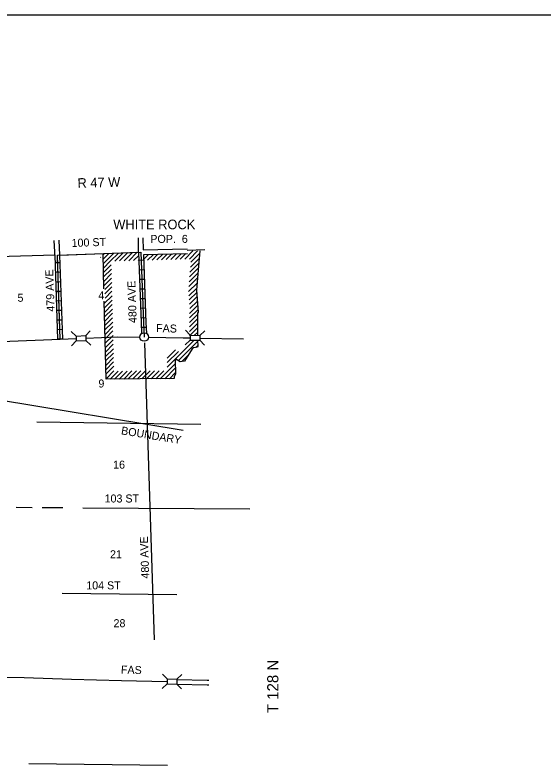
# Model space of a CAD drawing. Extents: x 1989549 to 2353218, y 16533709 to 16909437.
# Drawn here: x 2248917 to 2281920, y 16666506 to 16713365 of the extents above; entities that cross this region are included whole.
import ezdxf

# ---------------------------------------------------------------- set-up
doc = ezdxf.new("R2010")
doc.units = 0
for name, color, linetype in [('L11', 7, 'Continuous'), ('L13', 7, 'Continuous'), ('L14', 7, 'Continuous'), ('L16', 7, 'Continuous'), ('L18', 7, 'Continuous'), ('L2', 7, 'Continuous'), ('L21', 7, 'Continuous'), ('L23', 7, 'Continuous'), ('L30', 7, 'Continuous'), ('L37', 7, 'Continuous'), ('L4', 7, 'Continuous'), ('L50', 7, 'Continuous'), ('L51', 7, 'Continuous'), ('L8', 7, 'Continuous')]:
    doc.layers.add(name, color=color, linetype=linetype)

msp = doc.modelspace()

# ---------------------------------------------------------------- linework, layer by layer
at = {"layer": 'L11'}
for p, q in [((2256931, 16698698), (2259685, 16698756)), ((2256940, 16698398), (2259691, 16698456))]:
    msp.add_line(p, q, dxfattribs=at)
at = {"layer": 'L13'}
for p, q in [((2257629, 16674328), (2257032, 16692877)), ((2250273, 16687940), (2260540, 16687806)), ((2248990, 16682606), (2249982, 16682598)), ((2250615, 16682598), (2251898, 16682590)), ((2253165, 16682581), (2263598, 16682515)), ((2259040, 16677131), (2251865, 16677231)), ((2249773, 16666606), (2258456, 16666506))]:
    msp.add_line(p, q, dxfattribs=at)
at = {"layer": 'L16'}
for p, q in [((2260465, 16698637), (2260348, 16697198)), ((2254474, 16696253), (2254421, 16698461)), ((2260348, 16697198), (2260263, 16696183)), ((2260263, 16696183), (2260369, 16694807)), ((2254610, 16690612), (2254493, 16695481)), ((2260321, 16694727), (2260319, 16693350)), ((2260369, 16694807), (2260321, 16694727)), ((2260318, 16693050), (2260318, 16692911)), ((2259988, 16692513), (2259515, 16691733)), ((2260068, 16692577), (2259988, 16692513)), ((2260328, 16692609), (2260068, 16692577)), ((2260318, 16692911), (2260340, 16692822)), ((2260340, 16692666), (2260328, 16692609)), ((2260340, 16692822), (2260340, 16692666)), ((2258975, 16691857), (2258935, 16691807)), ((2258935, 16691807), (2258950, 16690970)), ((2259249, 16691703), (2258975, 16691857)), ((2259515, 16691733), (2259249, 16691703)), ((2258867, 16690644), (2254610, 16690612)), ((2258948, 16690952), (2258862, 16690758)), ((2258862, 16690758), (2258867, 16690644))]:
    msp.add_line(p, q, dxfattribs=at)
for points in [[(2259534, 16698111), (2260037, 16698625)], [(2259819, 16698119), (2260333, 16698633)], [(2254265, 16698223), (2254273, 16698231)], [(2254423, 16698381), (2254504, 16698464)], [(2254430, 16698101), (2254792, 16698474)], [(2254437, 16697828), (2255093, 16698485)], [(2254868, 16697976), (2255387, 16698495)], [(2255165, 16697990), (2255681, 16698505)], [(2255457, 16697998), (2255974, 16698516)], [(2255748, 16698006), (2256268, 16698526)], [(2256039, 16698014), (2256562, 16698537)], [(2256322, 16698022), (2256649, 16698349)], [(2256941, 16698357), (2256983, 16698399)], [(2256951, 16698084), (2257272, 16698405)], [(2257205, 16698047), (2257570, 16698411)], [(2257488, 16698054), (2257851, 16698417)], [(2257788, 16698063), (2258149, 16698423)], [(2258077, 16698071), (2258428, 16698429)], [(2258364, 16698079), (2258729, 16698436)], [(2258660, 16698087), (2259007, 16698442)], [(2258945, 16698095), (2259298, 16698448)], [(2259236, 16698103), (2259587, 16698454)], [(2259880, 16697614), (2260426, 16698160)], [(2259905, 16697922), (2260452, 16698468)], [(2254443, 16697551), (2254868, 16697976)], [(2254450, 16697275), (2254938, 16697763)], [(2256622, 16698030), (2256659, 16698067)], [(2259855, 16697305), (2260401, 16697851)], [(2254457, 16696998), (2254945, 16697486)], [(2254463, 16696721), (2254952, 16697210)], [(2259803, 16696687), (2260351, 16697234)], [(2259829, 16696996), (2260376, 16697543)], [(2254470, 16696445), (2254958, 16696933)], [(2259790, 16696398), (2260326, 16696934)], [(2254530, 16696221), (2254965, 16696656)], [(2254532, 16695949), (2254972, 16696375)], [(2259769, 16696086), (2260299, 16696616)], [(2259789, 16695823), (2260273, 16696307)], [(2254496, 16695338), (2254985, 16695826)], [(2254550, 16695675), (2254978, 16696103)], [(2259810, 16695560), (2260275, 16696025)], [(2254503, 16695069), (2254991, 16695558)], [(2259829, 16695304), (2260295, 16695770)], [(2259850, 16695036), (2260316, 16695493)], [(2254510, 16694784), (2254998, 16695273)], [(2254516, 16694508), (2255005, 16694996)], [(2259821, 16694721), (2260336, 16695236)], [(2259821, 16694441), (2260357, 16694965)], [(2254523, 16694239), (2255011, 16694728)], [(2254529, 16693957), (2255018, 16694454)], [(2259820, 16694158), (2260321, 16694647)], [(2254536, 16693686), (2255024, 16694174)], [(2259819, 16693594), (2260320, 16694095)], [(2259820, 16693878), (2260321, 16694379)], [(2254543, 16693409), (2255031, 16693898)], [(2254549, 16693127), (2255038, 16693624)], [(2259819, 16693311), (2260319, 16693812)], [(2260143, 16693353), (2260319, 16693528)], [(2254556, 16692856), (2255044, 16693344)], [(2254562, 16692579), (2255051, 16693067)], [(2258437, 16691370), (2260119, 16693053)], [(2254569, 16692302), (2255058, 16692791)], [(2254576, 16692026), (2255064, 16692514)], [(2259129, 16691770), (2260318, 16692960)], [(2260229, 16692597), (2260340, 16692708)], [(2254582, 16691749), (2255071, 16692237)], [(2258435, 16691934), (2258948, 16692447)], [(2258436, 16691652), (2259129, 16692345)], [(2259352, 16691715), (2259740, 16692105)], [(2254589, 16691472), (2255077, 16691961)], [(2254596, 16691198), (2255084, 16691695)], [(2258447, 16691089), (2258936, 16691578)], [(2254602, 16690927), (2255090, 16691415)], [(2254609, 16690642), (2255097, 16691130)], [(2254865, 16690614), (2255368, 16691118)], [(2255142, 16690616), (2255645, 16691120)], [(2255427, 16690619), (2255931, 16691122)], [(2255721, 16690621), (2256225, 16691125)], [(2255998, 16690623), (2256502, 16691127)], [(2256283, 16690625), (2256787, 16691129)], [(2256569, 16690627), (2257073, 16691131)], [(2256854, 16690629), (2257358, 16691133)], [(2257140, 16690631), (2257643, 16691135)], [(2257425, 16690633), (2257929, 16691137)], [(2257711, 16690636), (2258214, 16691139)], [(2257996, 16690638), (2258500, 16691141)], [(2258284, 16690640), (2258937, 16691297)], [(2258568, 16690642), (2258938, 16691014)]]:
    msp.add_lwpolyline(points, dxfattribs=at)
msp.add_circle((2256986, 16693246), 269, dxfattribs=at)
at = {"layer": 'L18'}
for p, q in [((2252740, 16693306), (2252423, 16693598)), ((2253340, 16693331), (2253623, 16693640)), ((2259873, 16693356), (2259573, 16693665)), ((2260473, 16693348), (2260773, 16693640)), ((2252748, 16693006), (2252457, 16692698)), ((2252740, 16693306), (2253340, 16693331)), ((2252740, 16693306), (2252748, 16693006)), ((2252748, 16693006), (2253348, 16693031)), ((2253340, 16693331), (2253348, 16693031)), ((2253348, 16693031), (2253657, 16692740)), ((2259865, 16693056), (2259556, 16692765)), ((2259873, 16693356), (2259865, 16693056)), ((2259865, 16693056), (2260465, 16693048)), ((2259873, 16693356), (2260473, 16693348)), ((2260473, 16693348), (2260465, 16693048)), ((2260465, 16693048), (2260756, 16692740)), ((2258431, 16671881), (2258140, 16672190)), ((2259031, 16671865), (2259340, 16672156)), ((2258423, 16671581), (2258115, 16671290)), ((2258431, 16671881), (2258423, 16671581)), ((2258423, 16671581), (2259023, 16671565)), ((2258431, 16671881), (2259031, 16671865)), ((2259031, 16671865), (2259023, 16671565)), ((2259023, 16671565), (2259315, 16671256))]:
    msp.add_line(p, q, dxfattribs=at)
at = {"layer": 'L2'}
for p, q in [((2260773, 16698690), (2259687, 16698658)), ((2251423, 16698358), (2246282, 16698215))]:
    msp.add_line(p, q, dxfattribs=at)
msp.add_lwpolyline([(2251723, 16698365), (2256645, 16698540)], dxfattribs=at)
at = {"layer": 'L23'}
msp.add_line((2076612, 16713365), (2350579, 16713365), dxfattribs=at)
at = {"layer": 'L37'}
msp.add_line((2259431, 16687398), (2241299, 16690390), dxfattribs=at)
at = {"layer": 'L4'}
for points in [[(2248073, 16692973), (2251748, 16693106), (2252732, 16693148)], [(2253348, 16693173), (2255306, 16693248), (2256715, 16693240)], [(2257265, 16693231), (2259423, 16693198), (2259840, 16693190)], [(2244182, 16672031), (2247632, 16671998), (2249498, 16671981), (2252440, 16671873), (2255565, 16671790), (2258406, 16671723)]]:
    msp.add_lwpolyline(points, dxfattribs=at)
at = {"layer": 'L50'}
for p, q in [((2251431, 16698213), (2251373, 16699281)), ((2251723, 16698365), (2251673, 16699298)), ((2256641, 16698540), (2256631, 16699448)), ((2256940, 16698690), (2256931, 16699448))]:
    msp.add_line(p, q, dxfattribs=at)
at = {"layer": 'L51'}
for points in [[(2260473, 16693181), (2263190, 16693140)], [(2259040, 16671856), (2260923, 16671815), (2261031, 16671815)], [(2259040, 16671556), (2260923, 16671515), (2261031, 16671515)]]:
    msp.add_lwpolyline(points, dxfattribs=at)
at = {"layer": 'L8'}
for p, q in [((2251742, 16697885), (2251444, 16697875)), ((2256956, 16698040), (2256656, 16698031)), ((2251761, 16697289), (2251463, 16697279)), ((2256981, 16697440), (2256681, 16697431)), ((2256998, 16696840), (2256698, 16696831)), ((2251781, 16696692), (2251483, 16696683)), ((2251800, 16696096), (2251502, 16696086)), ((2257023, 16696240), (2256723, 16696231)), ((2251820, 16695500), (2251521, 16695490)), ((2257040, 16695640), (2256748, 16695631)), ((2251839, 16694904), (2251541, 16694894)), ((2257065, 16695040), (2256765, 16695031)), ((2257090, 16694440), (2256790, 16694431)), ((2251858, 16694307), (2251560, 16694298)), ((2251878, 16693711), (2251580, 16693701)), ((2257115, 16693848), (2256815, 16693831)), ((2251897, 16693115), (2251599, 16693105))]:
    msp.add_line(p, q, dxfattribs=at)
for points in [[(2251598, 16693105), (2251427, 16698358)], [(2251748, 16693106), (2251573, 16698365), (2256790, 16698540), (2256948, 16694131), (2256998, 16693240)], [(2251748, 16693110), (2251582, 16698218)], [(2251898, 16693115), (2251727, 16698365)], [(2256643, 16698540), (2256798, 16694123), (2256831, 16693481)], [(2256940, 16698390), (2257098, 16694140), (2257131, 16693490)]]:
    msp.add_lwpolyline(points, dxfattribs=at)

# ---------------------------------------------------------------- texts
at = {"layer": 'L14'}
for s, p in [('5', (2249073, 16695448)), ('4', (2254123, 16695598)), ('9', (2254132, 16690093)), ('16', (2255050, 16685020)), ('21', (2254857, 16679424)), ('28', (2255076, 16675116))]:
    msp.add_text(s, height=500, rotation=359.9999, dxfattribs=at).set_placement(p)
at = {"layer": 'L16'}
for s, height, p in [('WHITE ROCK', 600, (2255061, 16699980)), ('POP.  6', 500, (2257376, 16699126))]:
    msp.add_text(s, height=height, rotation=359.9999, dxfattribs=at).set_placement(p)
at = {"layer": 'L21'}
for rotation, p in [(358.37, (2257731, 16693556)), (358.2488, (2255532, 16672223))]:
    msp.add_text('FAS', height=500, rotation=rotation, dxfattribs=at).set_placement(p)
at = {"layer": 'L30'}
for s, rotation, p in [('100 ST', 2, (2252463, 16698870)), ('479 AVE', 92, (2251397, 16694840)), ('480 AVE', 92, (2256529, 16694128)), ('103 ST', 359.9999, (2254516, 16682907)), ('480 AVE', 92, (2257313, 16678162)), ('104 ST', 359.9999, (2253371, 16677479))]:
    msp.add_text(s, height=500, rotation=rotation, dxfattribs=at).set_placement(p)
at = {"layer": 'L37'}
msp.add_text('BOUNDARY', height=500, rotation=350.6499, dxfattribs=at).set_placement((2255523, 16687173))
at = {"layer": 'L50'}
msp.add_text('R 47 W', height=600, rotation=1.5464, dxfattribs=at).set_placement((2252832, 16702565))
at = {"layer": 'L51'}
msp.add_text('T 128 N', height=700, rotation=90.0001, dxfattribs=at).set_placement((2265381, 16669748))

doc.saveas('drawing.dxf')
